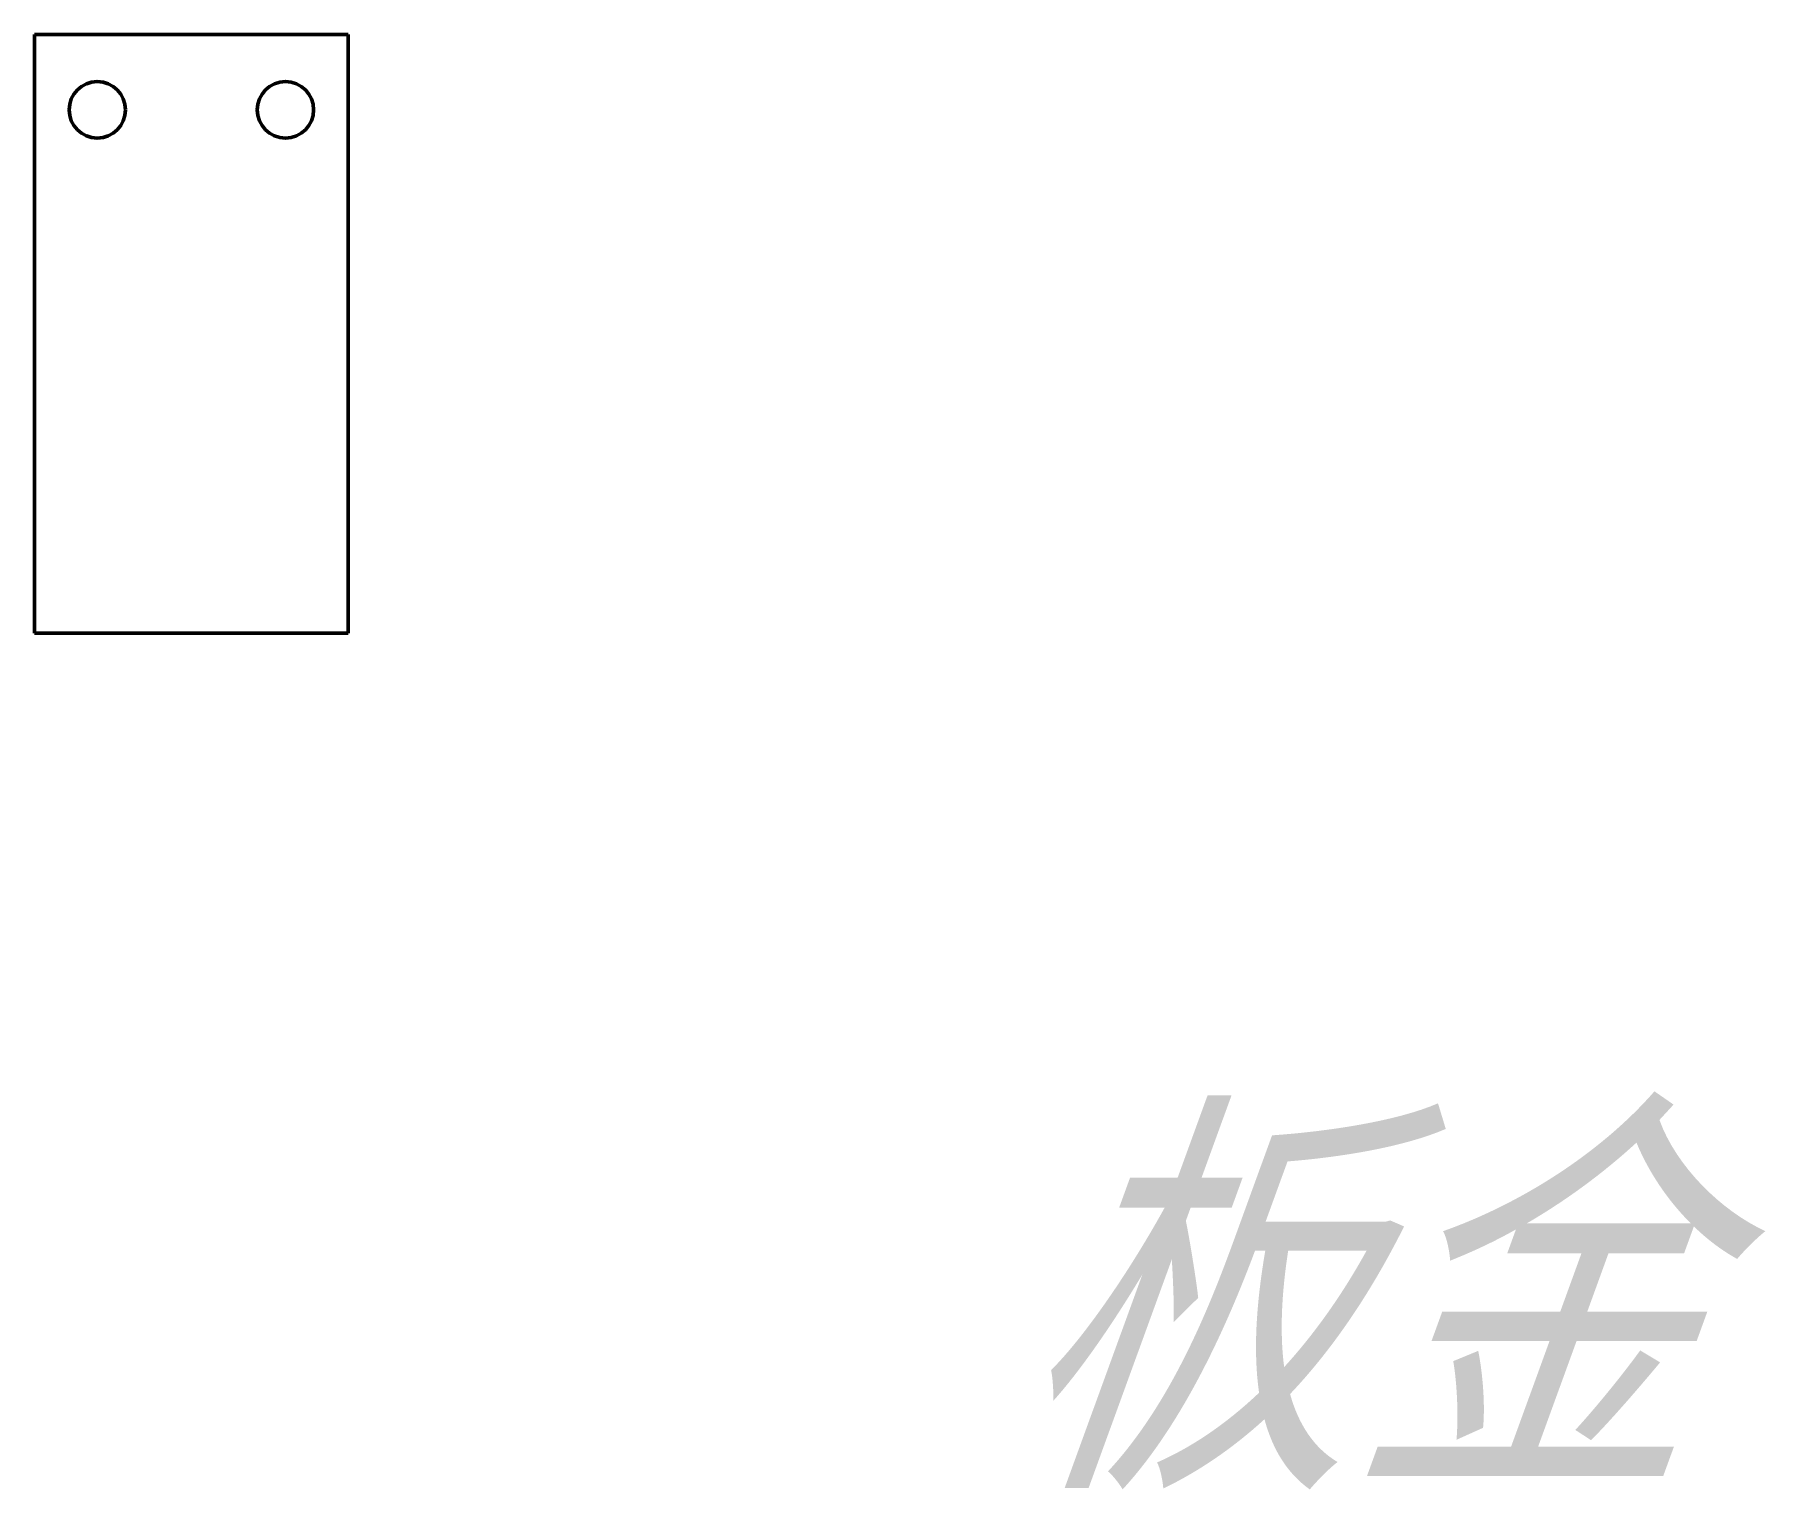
# Model space of a CAD drawing. Header units: inches. Extents: x 17901 to 26602, y 9673 to 14036.
# Drawn here: x 19851.4 to 20127.5, y 12846.6 to 13078.6 of the extents above; entities that cross this region are included whole.
import ezdxf

# ---------------------------------------------------------------- set-up
doc = ezdxf.new("R2010")
doc.units = ezdxf.units.IN
doc.header["$MEASUREMENT"] = 0
doc.layers.add('标注线', color=3, linetype='Continuous', lineweight=25)
doc.layers.add('粗实线', color=7, linetype='Continuous', lineweight=50)
doc.styles.add('DIM', font='romans.shx', dxfattribs={"width": 0.8, "oblique": 20, "bigfont": 'bigfont.shx'})

msp = doc.modelspace()

# ---------------------------------------------------------------- linework, layer by layer
at = {"layer": '粗实线'}
for p, q in [((19851.418, 12983.146), (19851.418, 13078.646)), ((19851.418, 13078.646), (19901.418, 13078.646)), ((19901.418, 12983.146), (19901.418, 13078.646)), ((19851.418, 12983.146), (19901.418, 12983.146))]:
    msp.add_line(p, q, dxfattribs=at)
for centre in [(19861.418, 13066.646), (19891.418, 13066.646)]:
    msp.add_circle(centre, 4.5, dxfattribs=at)

# ---------------------------------------------------------------- texts
at = {"layer": '标注线', "color": 3, "insert": (20006.9, 12902.187), "char_height": 50, "width": 659.636, "attachment_point": 1, "style": 'DIM'}
msp.add_mtext('{\\fFangSong_GB2312|b0|i0|c134|p49;板金}', dxfattribs=at)

doc.saveas('drawing.dxf')
